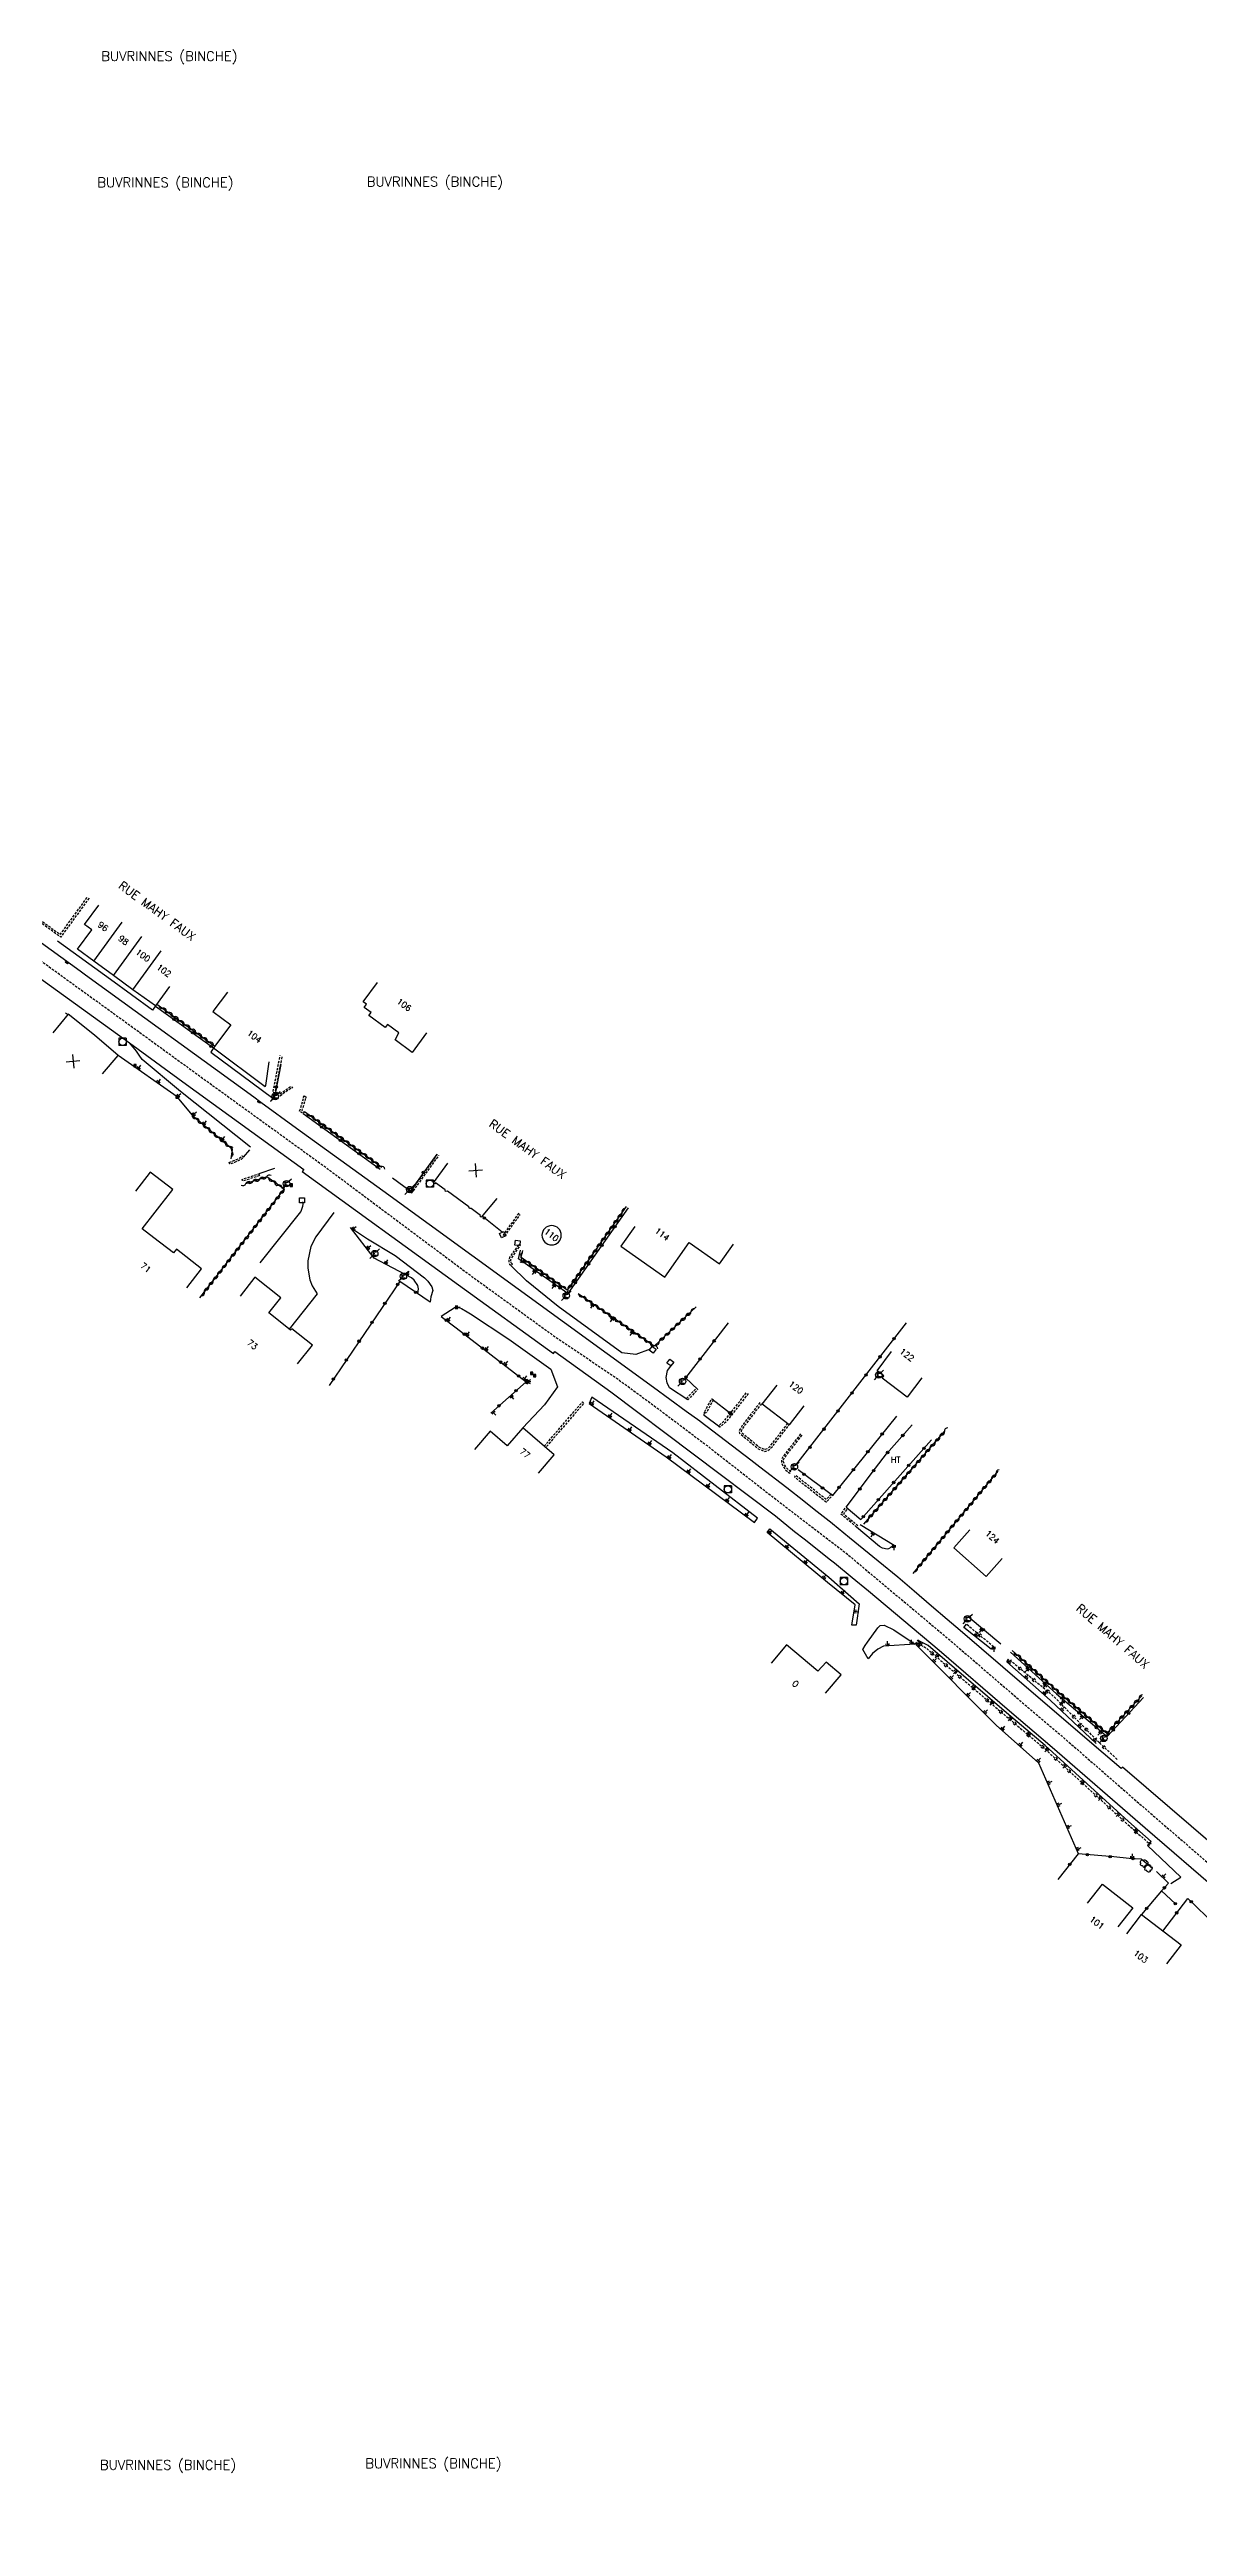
# Model space of a CAD drawing. Header units: millimetres. Extents: x 136000 to 137000, y 121000 to 122000.
# Drawn here: x 136448 to 136687, y 121000 to 121514 of the extents above; entities that cross this region are included whole.
import ezdxf
from ezdxf.enums import TextEntityAlignment as Align

# ---------------------------------------------------------------- set-up
doc = ezdxf.new("R2010")
doc.units = ezdxf.units.MM
doc.linetypes.add('DASHED', pattern=[0.75, 0.5, -0.25])
doc.layers.get('0').update_dxf_attribs({"linetype": 'CONTINUOUS'})
for name, color, linetype in [('W0001', 6, 'DASHED'), ('W0008', 7, 'CONTINUOUS'), ('W0100', 7, 'CONTINUOUS'), ('W0112', 1, 'DASHED'), ('W0211', 2, 'CONTINUOUS'), ('W0220', 5, 'DASHED'), ('W0300', 7, 'CONTINUOUS'), ('W0310', 3, 'CONTINUOUS'), ('W0322', 7, 'CONTINUOUS'), ('W0330', 7, 'CONTINUOUS'), ('W0400', 7, 'CONTINUOUS'), ('W0420', 7, 'CONTINUOUS'), ('W0471', 7, 'CONTINUOUS'), ('W0980', 7, 'CONTINUOUS'), ('W0984', 7, 'CONTINUOUS'), ('W0989', 7, 'CONTINUOUS'), ('W0991', 7, 'CONTINUOUS'), ('W1102', 7, 'CONTINUOUS')]:
    doc.layers.add(name, color=color, linetype=linetype)
doc.styles.get("Standard").update_dxf_attribs({"font": 'romans.shx', "width": 0.85})

# ---------------------------------------------------------------- blocks, each defined once
blk = doc.blocks.new('t330o')
at = {"color": 0, "linetype": 'Continuous'}
for p, q in [((0.25, -0.25), (-0.25, 0.25)), ((-0.25, -0.25), (0.25, 0.25)), ((-0.25, 0.25), (-0.25, -0.25)), ((0.25, 0.25), (-0.25, 0.25)), ((0.25, -0.25), (0.25, 0.25)), ((-0.25, -0.25), (0.25, -0.25)), ((-0.25, -0.25), (-0.25, -0.25))]:
    blk.add_line(p, q, dxfattribs=at)
blk = doc.blocks.new('T420')
for p, q in [((0.75, 0.75), (-0.75, 0.75)), ((-0.75, 0.75), (-0.75, -0.75)), ((0.75, 0.75), (0.75, -0.75)), ((0.75, -0.75), (-0.75, -0.75))]:
    blk.add_line(p, q)
blk.add_ellipse((0, 0), major_axis=(-0.53, 0.53), ratio=1, start_param=3.926991, end_param=10.210176)
blk = doc.blocks.new('T400')
for p, q in [((-0.15, 0.3), (0.15, 0.3)), ((-0.15, -0.25), (-0.15, 0.3)), ((-0.15, 0.15), (0.15, 0.15)), ((-0.15, 0), (0.15, 0)), ((0.15, 0.3), (0.15, -0.25)), ((-0.15, -0.15), (0.15, -0.15)), ((-0.15, -0.25), (-0.15, -0.3)), ((-0.15, -0.3), (0.15, -0.3)), ((0.15, -0.3), (0.15, -0.25))]:
    blk.add_line(p, q)
blk = doc.blocks.new('T471')
for p, q in [((-0.333334, 0.333334), (-0.333334, -0.333334)), ((-0.333334, 0.333334), (0.333334, 0.333334)), ((-0.333334, 0), (0, 0)), ((0.500001, 0.500001), (1.000002, 1.000002)), ((-0.500001, -0.500001), (-1.000002, -1.000002)), ((-0.333334, -0.333334), (0.333334, -0.333334))]:
    blk.add_line(p, q)
blk.add_ellipse((0, 0), major_axis=(0.471405, 0.471405), ratio=1, start_param=5.4977871438, end_param=11.780972451)
blk = doc.blocks.new('t112o')
at = {"color": 0, "linetype": 'Continuous'}
for p, q in [((-0.5, 0.5), (0.5, 0.5)), ((-0.5, -0.5), (-0.5, 0.5)), ((0.5, 0.5), (0.5, -0.5)), ((0.5, -0.5), (-0.5, -0.5))]:
    blk.add_line(p, q, dxfattribs=at)
blk = doc.blocks.new('T300')
for p, q in [((-0.8, 0.51), (-0.86, 0.34)), ((-0.86, 0.34), (-0.86, 0.17)), ((-0.86, 0.17), (-0.74, 0.06)), ((-0.69, 0.63), (-0.8, 0.51)), ((-0.8, -0.06), (-0.74, 0.06)), ((-0.74, 0.06), (-0.69, 0.11)), ((-0.57, 0.69), (-0.69, 0.63)), ((-0.46, 0.69), (-0.57, 0.69)), ((-0.29, 0.63), (-0.46, 0.69)), ((-0.29, 0.63), (-0.17, 0.74)), ((-0.23, 0.57), (-0.29, 0.63)), ((-0.17, 0.74), (-0.06, 0.8)), ((-0.06, 0.8), (0.06, 0.8)), ((0.06, 0.8), (0.23, 0.74)), ((0.23, 0.74), (0.34, 0.63)), ((0.34, 0.63), (0.4, 0.51)), ((0.46, 0.46), (0.34, 0.46)), ((0.4, 0.51), (0.4, 0.46)), ((0.57, 0.4), (0.46, 0.46)), ((0.57, 0.4), (0.69, 0.29)), ((0.69, 0.29), (0.74, 0.17)), ((0.74, 0.06), (0.69, -0.17)), ((0.74, 0.17), (0.74, 0.06)), ((-0.8, -0.17), (-0.8, -0.06)), ((-0.8, -0.23), (-0.8, -0.17)), ((-0.74, -0.34), (-0.8, -0.23)), ((-0.69, -0.4), (-0.74, -0.34)), ((-0.51, -0.46), (-0.69, -0.4)), ((-0.4, -0.46), (-0.51, -0.46)), ((-0.4, -0.46), (-0.34, -0.46)), ((-0.34, -0.46), (-0.34, -0.4)), ((-0.34, -0.51), (-0.34, -0.46)), ((-0.29, -0.63), (-0.34, -0.51)), ((-0.17, -0.74), (-0.29, -0.63)), ((-0.06, -0.8), (-0.17, -0.74)), ((0.06, -0.8), (-0.06, -0.8)), ((0.17, -0.74), (0.06, -0.8)), ((0.23, -0.69), (0.17, -0.74)), ((0.29, -0.46), (0.23, -0.46)), ((0.29, -0.63), (0.23, -0.69)), ((0.46, -0.4), (0.29, -0.46)), ((0.34, -0.51), (0.29, -0.63)), ((0.34, -0.51), (0.34, -0.46)), ((0.57, -0.34), (0.46, -0.4)), ((0.63, -0.29), (0.57, -0.34)), ((0.69, -0.17), (0.63, -0.29))]:
    blk.add_line(p, q)
blk = doc.blocks.new('t211o')
at = {"color": 0, "linetype": 'Continuous'}
for p, q in [((-0.29, 0.5), (-0.29, 0)), ((0, 1), (0, 0)), ((0.29, 0.5), (0.29, 0))]:
    blk.add_line(p, q, dxfattribs=at)
blk = doc.blocks.new('t991o')
at = {"color": 0, "linetype": 'Continuous'}
for p, q in [((-1, 1), (1, -1)), ((-1, -1), (1, 1))]:
    blk.add_line(p, q, dxfattribs=at)
blk = doc.blocks.new('t322o')
at = {"color": 0, "linetype": 'Continuous'}
for radius in [0.25, 0.15]:
    blk.add_circle((0, 0), radius, dxfattribs=at)
blk = doc.blocks.new('t310o')
at = {"color": 0, "linetype": 'Continuous'}
for centre, start, end in [((-0.5, 0.38), 216.8699, 323.1304), ((0.5, -0.37), 36.8699, 143.1303)]:
    blk.add_arc(centre, 0.625, start, end, dxfattribs=at)
blk = doc.blocks.new('t220o')
at = {"color": 0, "linetype": 'Continuous'}
for p, q in [((-0.25, 0.25), (0.25, 0.25)), ((-0.25, -0.25), (0.25, -0.25))]:
    blk.add_line(p, q, dxfattribs=at)

msp = doc.modelspace()

# ---------------------------------------------------------------- linework, layer by layer
at = {"layer": 'W0001', "flags": 128}
msp.add_lwpolyline([(136325.71, 121456.05), (136360.33, 121402.15), (136362.53, 121398.81), (136365.31, 121394.74), (136369.35, 121389.01), (136373.5, 121383.52), (136382.78, 121373.23), (136387.75, 121368.52), (136393.02, 121364.04), (136399.27, 121359.09), (136404.07, 121355.54), (136444.96, 121325.92), (136466.15, 121310.58), (136478, 121301.94), (136504.71, 121282.61), (136504.71, 121282.61), (136534.47, 121260.37), (136551.86, 121247.75), (136551.86, 121247.75), (136566.08, 121238.11), (136573.32, 121232.79), (136584.33, 121224.49), (136600.1, 121212.18), (136613.08, 121202.26), (136623.39, 121193.62), (136634.52, 121184.29), (136649.09, 121171.74), (136657.99, 121164.18), (136677.28, 121147.38), (136692.84, 121133.97), (136701.81, 121126.24), (136715.72, 121114.23), (136726.29, 121105.06), (136733.85, 121098.84), (136752.79, 121083.19), (136756.09, 121080.68), (136779.06, 121063.5), (136798.81, 121049.73), (136847.44, 121018.77), (136870.76, 121004.33), (136877.78, 121000)], dxfattribs=at)
at = {"layer": 'W0008', "flags": 128}
for points in [[(136694.7, 121137.01), (136670.62, 121157.73), (136670.3, 121157.4), (136664.74, 121162.21), (136645.75, 121178.48), (136636.91, 121186.09), (136635.97, 121186.88), (136634.16, 121188.39), (136630.95, 121191.16), (136627.35, 121194.27), (136623.93, 121197.14), (136619.89, 121200.48), (136613.92, 121205.37), (136610.37, 121208.22), (136610.28, 121208.3), (136606.55, 121211.25), (136604.43, 121212.93), (136600.88, 121215.71), (136595.3, 121220.03), (136593.43, 121221.46), (136582.91, 121229.47), (136582.79, 121229.57), (136580, 121231.61), (136573.2, 121236.55), (136516.99, 121277.39), (136499.06, 121290.38), (136491.67, 121295.78), (136490.2, 121296.85), (136455.22, 121322.22), (136454.12, 121323.02), (136435.98, 121336.14)], [(136469.76, 121315.81), (136469.16, 121314.93), (136460.39, 121321.28), (136449.39, 121329.3)], [(136443.19, 121323.47), (136464.37, 121308.14), (136476.23, 121299.49), (136500.57, 121281.87), (136500.26, 121281.41), (136532.69, 121257.92), (136552.4, 121243.62), (136552.73, 121244.02), (136564.32, 121235.65), (136598.55, 121209.88), (136602.51, 121206.68), (136604.49, 121205.1), (136609.98, 121200.74), (136610.76, 121200.12), (136614.48, 121197.11), (136617.86, 121194.31), (136632.56, 121181.98), (136647.13, 121169.44), (136656.02, 121161.88), (136675.3, 121145.1), (136690.87, 121131.68)], [(136466.98, 121304.71), (136466.41, 121305.57), (136465.8, 121306.4), (136465.11, 121307.28), (136464.37, 121308.14)], [(136481.83, 121307.08), (136481.23, 121306.2), (136494.12, 121296.63), (136494.62, 121297.58)], [(136488.07, 121284.42), (136489.34, 121285.92)], [(136494.46, 121282.04), (136491.25, 121280.95)], [(136491.5, 121262.45), (136499.93, 121273.06), (136500.11, 121273.37), (136500.4, 121274.23), (136500.44, 121274.55), (136500.39, 121275.1)], [(136506.81, 121272.94), (136503.05, 121267.83), (136502.04, 121265.88), (136501.39, 121262.87), (136501.39, 121261.34), (136501.81, 121258.91), (136502.29, 121257.66), (136503.37, 121256.02), (136497.56, 121248.69)]]:
    msp.add_lwpolyline(points, dxfattribs=at)
at = {"layer": 'W0100', "flags": 128}
for points in [[(136472.69, 121319.86), (136469.76, 121315.81), (136465.07, 121319.19), (136461.06, 121322.14), (136456.96, 121325.12), (136453.59, 121327.58), (136456.53, 121331.62), (136455.04, 121332.7), (136457.98, 121336.75)], [(136526.04, 121310.2), (136523.09, 121306.17), (136519.51, 121308.78), (136520.28, 121310.23), (136517.93, 121311.95), (136517.48, 121311.33), (136514.05, 121313.81), (136514.55, 121314.48), (136513.13, 121315.51), (136513.61, 121316.16), (136512.93, 121316.66), (136515.89, 121320.69)], [(136484.7, 121318.66), (136481.71, 121314.65), (136485.42, 121311.88), (136481.83, 121307.08), (136481.83, 121307.08), (136492.54, 121299.07), (136492.66, 121299.26), (136493.36, 121304.22)], [(136458.78, 121301.73), (136462.02, 121305.54), (136457.1, 121309.71), (136451.61, 121314.14), (136448.47, 121310.25)], [(136476.29, 121257.29), (136479.35, 121261.24), (136474.13, 121265.29), (136473.52, 121264.5), (136469.45, 121267.65), (136467.03, 121269.53), (136469.71, 121272.98), (136473.39, 121277.67), (136468.67, 121281.32), (136465.61, 121277.36)], [(136540.65, 121275.79), (136537.44, 121271.95), (136537.18, 121272.15), (136537.3, 121272.32), (136535.31, 121273.76), (136534.96, 121273.74), (136534.87, 121274.08), (136530.39, 121277.32), (136530.02, 121277.29), (136529.93, 121277.65), (136527.93, 121279.07), (136527.8, 121278.89), (136527.53, 121279.08), (136530.46, 121283.13)], [(136569.29, 121270), (136566.41, 121265.92), (136575.55, 121259.46), (136575.55, 121259.46), (136580.62, 121266.65), (136586.9, 121262.22), (136589.79, 121266.3)], [(136499.25, 121241.47), (136502.36, 121245.39), (136498.08, 121248.78), (136497.83, 121248.48), (136495.99, 121249.93), (136493.33, 121252.05), (136495.82, 121255.2), (136490.43, 121259.48), (136487.32, 121255.56)], [(136628.9, 121238.55), (136625.88, 121234.56), (136620.67, 121238.49), (136621.05, 121238.98), (136619.63, 121240.05), (136622.65, 121244.04)], [(136604.41, 121232.73), (136601.34, 121228.78), (136595.79, 121233.08), (136598.86, 121237.03)], [(136549.33, 121218.77), (136552.59, 121222.56), (136546.06, 121228.17), (136542.84, 121224.42), (136539.25, 121227.51), (136535.99, 121223.72)], [(136638.89, 121206.98), (136635.58, 121203.23), (136642.32, 121197.28), (136645.63, 121201.04)], [(136608.92, 121173.07), (136612.15, 121176.89), (136609.03, 121179.53), (136607.32, 121177.67), (136600.85, 121183.11), (136597.63, 121179.29)], [(136663.35, 121129.49), (136666.45, 121133.42), (136672.73, 121128.46), (136669.64, 121124.54)], [(136671.49, 121123.11), (136674.52, 121127.09), (136682.76, 121120.81), (136679.73, 121116.83)]]:
    msp.add_lwpolyline(points, dxfattribs=at)
at = {"layer": 'W0112', "flags": 128}
for points in [[(136455.97, 121338.21), (136450.08, 121330.1), (136445.31, 121333.55), (136445.55, 121333.87), (136449.99, 121330.66), (136455.65, 121338.44)], [(136496, 121305.23), (136494.57, 121297.76), (136494.17, 121297.83), (136495.64, 121305.49)], [(136528.31, 121284.99), (136522.69, 121277.23), (136523.02, 121276.99), (136528.64, 121284.76)], [(136545.21, 121272.75), (136541.95, 121268.25), (136542.27, 121268.01), (136545.54, 121272.52)], [(136550.5, 121224.36), (136558.44, 121233.6), (136558.75, 121233.34), (136550.8, 121224.1)], [(136592.88, 121235.33), (136589.41, 121230.85), (136588.23, 121229.39), (136587, 121228.34), (136586.74, 121228.65), (136587.94, 121229.67), (136589.1, 121231.1), (136592.56, 121235.58)], [(136595.31, 121233.45), (136591.63, 121228.7), (136590.98, 121227.6), (136591.08, 121227.08), (136594.95, 121223.84), (136596.31, 121223.28), (136597.18, 121223.59), (136597.86, 121224.27), (136601.35, 121228.77)], [(136595.63, 121233.2), (136591.97, 121228.48), (136591.4, 121227.52), (136591.44, 121227.29), (136595.15, 121224.19), (136596.32, 121223.71), (136596.96, 121223.94), (136597.56, 121224.54), (136601.03, 121229.02)], [(136603.74, 121226.92), (136600.21, 121222.38), (136599.81, 121221.73), (136599.76, 121221.16), (136599.86, 121220.82), (136600.09, 121220.27), (136600.64, 121219.45), (136601.5, 121218.74), (136601.71, 121219.07), (136600.94, 121219.72), (136600.46, 121220.44), (136600.24, 121220.96), (136600.16, 121221.24), (136600.18, 121221.59), (136600.52, 121222.11), (136604.05, 121226.68)], [(136615.39, 121207.57), (136612.13, 121210.25), (136613.2, 121211.71), (136613.52, 121211.47), (136612.68, 121210.32), (136615.65, 121207.88)]]:
    msp.add_lwpolyline(points, dxfattribs=at)
for points in [[(136494.96, 121297.89), (136495.51, 121297.5), (136497.87, 121299.14), (136498.22, 121298.92), (136498.01, 121298.58), (136497.88, 121298.66), (136495.5, 121297.01), (136494.73, 121297.57)], [(136500.71, 121297.14), (136501.05, 121296.89), (136500.17, 121294.15), (136500.68, 121293.78), (136500.45, 121293.45), (136499.7, 121293.99), (136500.58, 121296.74), (136500.47, 121296.82)], [(136485.05, 121283.33), (136485.67, 121283.55), (136486.05, 121283.7), (136486.62, 121283.93), (136487.07, 121284.11), (136487.29, 121284.24), (136487.78, 121284.69), (136488.07, 121284.42), (136487.54, 121283.93), (136487.23, 121283.75), (136486.77, 121283.56), (136486.19, 121283.33), (136485.8, 121283.18), (136485.18, 121282.96)], [(136491.37, 121280.57), (136487.9, 121279.42), (136487.78, 121279.8), (136491.25, 121280.95)], [(136543.88, 121262.2), (136543.63, 121262.44), (136543.57, 121262.57), (136543.55, 121263.14), (136543.63, 121263.35), (136545.58, 121266.12), (136545.25, 121266.35), (136543.3, 121263.59), (136543.15, 121263.19), (136543.18, 121262.49), (136543.31, 121262.2), (136543.66, 121261.87)], [(136580.03, 121234.27), (136580.57, 121234.84), (136582.11, 121236.43), (136582.4, 121236.15), (136580.86, 121234.57), (136580.32, 121234)], [(136585.63, 121234.03), (136584.13, 121231.23), (136583.77, 121231.42), (136585.28, 121234.22)], [(136610.1, 121214.42), (136609.08, 121213.3), (136602.7, 121218.32), (136602.45, 121218), (136609.12, 121212.76), (136610.4, 121214.15)], [(136628.3, 121183.97), (136628.11, 121184.1), (136627.54, 121183.24), (136627.74, 121183.11)]]:
    msp.add_lwpolyline(points, close=True, dxfattribs=at)
at = {"layer": 'W0211', "flags": 128}
for points in [[(136477.8, 121292.73), (136474.24, 121296.91), (136462.02, 121305.54)], [(136474.98, 121298.01), (136466.97, 121304.72)], [(136489.48, 121286.45), (136474.96, 121298.02)], [(136524.25, 121256.02), (136524.4, 121257.07), (136524.23, 121257.75), (136523.48, 121258.86), (136522.94, 121259.31), (136515.18, 121263.46), (136510.26, 121269.79), (136513.83, 121267.44), (136519.53, 121263.97), (136525.64, 121259.31), (136526.36, 121258.62), (136527.19, 121257.49), (136527.35, 121256.71), (136526.93, 121255.4)], [(136572.5, 121244.56), (136569.53, 121243.4), (136566.65, 121243.76), (136553.38, 121253.4), (136546.83, 121258.69), (136543.66, 121261.86)], [(136532.03, 121253.16), (136532.98, 121253.1), (136533.35, 121252.98), (136534.53, 121252.29), (136535.22, 121251.85), (136543.15, 121246.57), (136551.87, 121240.34), (136553.29, 121236.68), (136550.57, 121232.98), (136546.06, 121228.17)], [(136580.32, 121234), (136576.54, 121236.49), (136576.01, 121237.5), (136575.82, 121238.63), (136576.12, 121240.08), (136576.98, 121241.28)], [(136587, 121228.34), (136583.75, 121230.73), (136583.77, 121231.42)], [(136616.13, 121208.11), (136623.16, 121203.81), (136622.52, 121203.33), (136622.03, 121203.06), (136621.72, 121203.01), (136620.78, 121203.19), (136620.12, 121203.56), (136615.39, 121207.57)], [(136627.54, 121183.24), (136620.99, 121182.81), (136619.76, 121182.19), (136618.67, 121181.29), (136617.8, 121180.18), (136616.7, 121182.17), (136617.18, 121182.96), (136617.66, 121183.7), (136619.79, 121186.65), (136620.28, 121187.1), (136621.08, 121187.2), (136623.13, 121186.22), (136627.57, 121183.23)], [(136643.87, 121182.69), (136643.36, 121182.24), (136637.64, 121186.74), (136638.18, 121187.39)], [(136627.74, 121183.11), (136644.35, 121166.45), (136653.16, 121158.59), (136661.41, 121139.77)], [(136680.64, 121133.54), (136682.7, 121134.86), (136675.83, 121141.41), (136676.22, 121141.77), (136676.56, 121142.25), (136671.88, 121146.45), (136654.56, 121162.19), (136646.53, 121169), (136630.24, 121182.97), (136628.3, 121183.97)], [(136665.13, 121162.62), (136655.59, 121171.62), (136646.55, 121179.57), (136646.91, 121180.16)]]:
    msp.add_lwpolyline(points, dxfattribs=at)
for points in [[(136594.82, 121209.41), (136577.23, 121222.98), (136560.36, 121234.58), (136559.83, 121233.25), (136575.86, 121222.19), (136594.14, 121208.51)], [(136614.36, 121187.19), (136615.07, 121191.4), (136609.36, 121196.09), (136596.83, 121206.46), (136597.36, 121207.23), (136609.64, 121197.18), (136615.91, 121191.64), (136615.3, 121187.21)]]:
    msp.add_lwpolyline(points, close=True, dxfattribs=at)
at = {"layer": 'W0220', "flags": 128}
for points in [[(136643.87, 121182.69), (136638.18, 121187.39)], [(136628.04, 121183.51), (136629.83, 121182.43), (136646.11, 121168.57), (136654.19, 121161.76), (136671.66, 121145.85), (136676.22, 121141.77)], [(136665.73, 121162.85), (136656.5, 121172.23), (136646.91, 121180.16)], [(136669.49, 121159.33), (136665.75, 121162.8)]]:
    msp.add_lwpolyline(points, dxfattribs=at)
at = {"layer": 'W0310', "flags": 128}
for points in [[(136470.05, 121316.21), (136482.12, 121307.48)], [(136485.51, 121284.04), (136485.77, 121286), (136477.8, 121292.73)], [(136500.74, 121293.86), (136516.75, 121282.32)], [(136479.01, 121255.19), (136496.49, 121277.73), (136492.86, 121280.29), (136488.46, 121278.9)], [(136567.54, 121274.15), (136555.28, 121256.77), (136545.74, 121263.54), (136546.07, 121265.01)], [(136582.06, 121253.3), (136573.36, 121245.14), (136557.56, 121256.05)], [(136616.88, 121208.21), (136633.66, 121227.42)], [(136627.1, 121197.92), (136644.75, 121219.17)], [(136647.7, 121181.95), (136657.23, 121173.34), (136667.36, 121164.74), (136674.59, 121172.55)]]:
    msp.add_lwpolyline(points, dxfattribs=at)
at = {"layer": 'W0322', "flags": 128}
for points in [[(136469.76, 121315.8), (136481.83, 121307.08)], [(136451.52, 121314.03), (136451.06, 121314.32)], [(136495.78, 121303.67), (136494.62, 121297.58)], [(136500.45, 121293.45), (136516.46, 121281.91)], [(136528.22, 121285.06), (136522.65, 121277.37), (136518.97, 121280.05)], [(136567.94, 121273.86), (136555.4, 121256.07), (136545.18, 121263.32), (136545.58, 121265.12)], [(136541.8, 121268.8), (136537.6, 121272.13)], [(136526.93, 121255.4), (136526.81, 121254.29), (136520.48, 121258.59), (136505.82, 121237)], [(136532.03, 121253.16), (136529.12, 121251.34), (136532.22, 121248.95), (136546.75, 121237.73), (136539.39, 121231.26)], [(136588.7, 121250), (136579.86, 121238.58), (136582.4, 121236.15)], [(136602.79, 121220.4), (136625.72, 121250)], [(136585.28, 121234.22), (136589.25, 121231.16)], [(136623.68, 121230.6), (136610.4, 121214.15), (136603.22, 121219.46)], [(136613.2, 121211.71), (136619.28, 121219.8), (136621.56, 121222.77), (136626.95, 121228.81)], [(136613.21, 121211.71), (136616.25, 121209.15), (136630.95, 121225.72)], [(136645.36, 121183.26), (136638.55, 121188.9)], [(136647.36, 121181.58), (136656.9, 121172.97), (136667.4, 121164.05), (136674.95, 121172.21)], [(136676.83, 121136.65), (136676.83, 121136.66), (136674.48, 121138.59), (136672.02, 121138.76), (136668.83, 121139.05), (136661.42, 121139.73), (136657.18, 121134.35)], [(136677.65, 121136.04), (136680.15, 121133.58), (136678.73, 121132), (136681.58, 121129.35)], [(136678.73, 121132), (136674.52, 121127.09)], [(136679, 121123.67), (136684.17, 121130.46), (136689.95, 121124.92)]]:
    msp.add_lwpolyline(points, dxfattribs=at)
at = {"layer": 'W1102', "flags": 128}
for points in [[(136456.96, 121325.12), (136462.84, 121333.21)], [(136461.06, 121322.14), (136466.96, 121330.22)], [(136465.07, 121319.19), (136470.96, 121327.28)]]:
    msp.add_lwpolyline(points, dxfattribs=at)
msp.add_lwpolyline([(136554.04, 121268.18), (136554.01, 121268.57), (136553.89, 121268.95), (136553.71, 121269.29), (136553.46, 121269.6), (136553.16, 121269.85), (136552.81, 121270.03), (136552.43, 121270.14), (136552.04, 121270.18), (136551.65, 121270.14), (136551.28, 121270.03), (136550.93, 121269.85), (136550.63, 121269.6), (136550.38, 121269.29), (136550.2, 121268.95), (136550.08, 121268.57), (136550.04, 121268.18), (136550.08, 121267.79), (136550.2, 121267.42), (136550.38, 121267.07), (136550.63, 121266.77), (136550.93, 121266.52), (136551.28, 121266.34), (136551.65, 121266.22), (136552.04, 121266.18), (136552.43, 121266.22), (136552.81, 121266.34), (136553.16, 121266.52), (136553.46, 121266.77), (136553.71, 121267.07), (136553.89, 121267.42), (136554.01, 121267.79)], close=True, dxfattribs=at)

# ---------------------------------------------------------------- block references
at = {"layer": 'W0112'}
for p, rotation in [((136500.19, 121275.44), 89.27587585208913), ((136541.88, 121268.3), 24.37127833937532), ((136544.98, 121266.58), 353.6920408524365), ((136573.03, 121244.41), 323.2781208599658), ((136576.7, 121241.74), 322.8165279030181)]:
    msp.add_blockref('t112o', p, dxfattribs=dict(at, rotation=rotation))
at = {"layer": 'W0211'}
for p, rotation in [((136466.07, 121302.68), 324.7500159814672), ((136470.16, 121299.79), 324.7500159814768), ((136474.24, 121296.91), 310.4913195002757), ((136477.49, 121293.1), 310.4913195000252), ((136479.64, 121291.18), 319.7961620091154), ((136483.46, 121287.95), 319.7961620091046), ((136510.64, 121269.3), 307.8934532871198), ((136513.72, 121265.35), 307.8934532872031), ((136517.49, 121262.23), 331.8183365553379), ((136521.89, 121259.87), 331.8183365553379), ((136548.68, 121260.84), 144.6291753001038), ((136532.03, 121253.16), 270), ((136552.76, 121257.95), 144.6291753001105), ((136560.72, 121253.87), 145.3693334651706), ((136530.35, 121250.39), 322.3330655288083), ((136534.31, 121247.33), 322.3330655291624), ((136564.84, 121251.03), 145.3693334651706), ((136568.95, 121248.19), 145.3693334651869), ((136538.27, 121244.28), 322.333065529026), ((136542.23, 121241.22), 322.3330655290988), ((136546.18, 121238.17), 322.333065529159), ((136546.75, 121237.73), 297.0777472864393), ((136546.75, 121237.73), 246.5671108011655), ((136546.75, 121237.73), 271.8224290438148), ((136543.54, 121234.9), 221.3117925583578), ((136560.23, 121232.98), 325.4056348800859), ((136539.78, 121231.6), 221.3117925583578), ((136563.95, 121230.41), 325.4056348800885), ((136568.06, 121227.57), 325.4056348801023), ((136572.18, 121224.73), 325.405634880079), ((136576.28, 121221.88), 323.1954939659917), ((136580.29, 121218.88), 323.1954939659917), ((136584.29, 121215.89), 323.195493965975), ((136588.3, 121212.89), 323.1954939659917), ((136592.3, 121209.89), 323.1954939659984), ((136597.16, 121206.19), 320.3956247461302), ((136600.68, 121203.27), 320.3956247461473), ((136618.9, 121206.42), 148.5455299327313), ((136623.16, 121203.81), 182.9484181069695), ((136604.54, 121200.08), 320.3956247461473), ((136608.39, 121196.89), 320.3956247461473), ((136612.25, 121193.72), 320.5769329845123), ((136614.84, 121190.06), 260.4904757105301), ((136641.51, 121186.45), 140.321244094247), ((136621.79, 121182.87), 3.768694679034957), ((136626.78, 121183.19), 3.768694677781621), ((136628.04, 121182.81), 314.8995826725883), ((136628.82, 121183.7), 152.8165911903079), ((136632.38, 121181.14), 139.3898641417761), ((136639.96, 121184.91), 321.8196353520365), ((136643.87, 121182.69), 182.9484181069704), ((136631.27, 121179.57), 314.8995826725529), ((136634.8, 121176.03), 314.8995826725529), ((136636.18, 121177.88), 139.3898641417933), ((136646.88, 121179.28), 318.6645373597361), ((136651.07, 121178.23), 137.8982721930577), ((136650.42, 121176.16), 318.6645373597063), ((136638.33, 121172.49), 314.8995826725707), ((136639.98, 121174.63), 139.3898641417698), ((136643.77, 121171.37), 139.3898641418168), ((136654.78, 121174.88), 137.8982721930751), ((136654.18, 121172.86), 318.6645373597188), ((136658.54, 121171.57), 139.6700192369332), ((136641.86, 121168.94), 314.8995826725707), ((136645.45, 121165.47), 318.2538323525513), ((136647.57, 121168.12), 139.6621181441565), ((136657.86, 121169.48), 316.6710029014455), ((136661.5, 121166.05), 316.6710029014569), ((136662.35, 121168.34), 139.6700192369396), ((136649.18, 121162.14), 318.2538323525403), ((136651.39, 121164.88), 139.6621181441457), ((136655.18, 121161.62), 137.7441385697661), ((136664.62, 121163.1), 316.6710029014865), ((136666.16, 121165.1), 139.6700192369396), ((136652.91, 121158.81), 318.2538323525575), ((136658.88, 121158.26), 137.7441385697488), ((136655.03, 121154.31), 293.6793606998592), ((136657.04, 121149.73), 293.6793606998592), ((136662.58, 121154.9), 137.7441385697426), ((136666.28, 121151.54), 137.7441385697661), ((136659.05, 121145.15), 293.6793606998592), ((136669.98, 121148.17), 137.7441385697426), ((136661.06, 121140.57), 293.6793606998745), ((136673.7, 121144.82), 138.1085061461058), ((136672.54, 121138.72), 356.2134987974334), ((136678.9, 121134.81), 315.4739309995696)]:
    msp.add_blockref('t211o', p, dxfattribs=dict(at, rotation=rotation))
at = {"layer": 'W0220'}
for p, rotation in [((136631.09, 121181.35), 319.6012809405818), ((136640.98, 121185.08), 140.4183762037215), ((136633.95, 121178.92), 319.6012809405818), ((136636.81, 121176.49), 319.6012809405818), ((136649.3, 121178.18), 140.4322547094185), ((136652.19, 121175.8), 140.4322547094185), ((136639.66, 121174.06), 319.6012809405818), ((136642.52, 121171.63), 319.6012809405818), ((136655.08, 121173.41), 140.4322547094185), ((136657.84, 121170.87), 134.532864893099), ((136645.37, 121169.2), 319.6012809405818), ((136648.24, 121166.78), 319.8302183118832), ((136660.47, 121168.2), 134.532864893099), ((136663.1, 121165.53), 134.532864893099), ((136651.1, 121164.36), 319.8302183118832), ((136653.97, 121161.94), 319.8302183118832), ((136666.74, 121161.88), 137.0870045682893), ((136656.75, 121159.42), 317.6819004739968), ((136659.52, 121156.9), 317.6819004739968), ((136662.29, 121154.37), 317.6819004739968), ((136665.07, 121151.85), 317.6819004739968), ((136667.84, 121149.32), 317.6819004739968), ((136670.61, 121146.8), 317.6819004739968), ((136673.4, 121144.29), 318.1930076930541), ((136676.19, 121141.79), 318.1930076930541)]:
    msp.add_blockref('t220o', p, dxfattribs=dict(at, rotation=rotation))
at = {"layer": 'W0300'}
for p in [(136675.16, 121137.68), (136676.03, 121136.68)]:
    msp.add_blockref('T300', p, dxfattribs=at)
at = {"layer": 'W0310'}
for p, rotation in [((136471.27, 121315.33), 324.1203608204676), ((136472.48, 121314.45), 324.1203608204676), ((136473.7, 121313.57), 324.1203608204676), ((136474.91, 121312.69), 324.1203608204676), ((136476.13, 121311.81), 324.1203608204676), ((136477.34, 121310.94), 324.1203608204676), ((136478.56, 121310.06), 324.1203608204676), ((136479.77, 121309.18), 324.1203608204676), ((136480.99, 121308.3), 324.1203608204676), ((136478.12, 121292.47), 139.7961620090428), ((136479.26, 121291.5), 139.7961620090428), ((136480.41, 121290.53), 139.7961620090428), ((136481.55, 121289.56), 139.7961620090428), ((136482.7, 121288.59), 139.7961620090428), ((136501.96, 121292.98), 324.2082784391299), ((136503.18, 121292.1), 324.2082784391299), ((136504.39, 121291.23), 324.2082784391299), ((136505.61, 121290.35), 324.2082784391299), ((136506.83, 121289.47), 324.2082784391299), ((136508.04, 121288.6), 324.2082784391299), ((136483.85, 121287.63), 139.7961620090428), ((136484.99, 121286.66), 139.7961620090428), ((136485.7, 121285.52), 82.37758928798286), ((136509.26, 121287.72), 324.2082784391299), ((136510.48, 121286.84), 324.2082784391299), ((136511.69, 121285.96), 324.2082784391299), ((136512.91, 121285.09), 324.2082784391299), ((136514.13, 121284.21), 324.2082784391299), ((136515.34, 121283.33), 324.2082784391299), ((136488.54, 121278.92), 197.6181391564321), ((136489.97, 121279.38), 197.6181391564321), ((136491.4, 121279.83), 197.6181391564321), ((136492.83, 121280.29), 197.6181391564321), ((136494.06, 121279.44), 144.8005707744719), ((136495.29, 121278.58), 144.8005707744719), ((136516.56, 121282.46), 324.2082784391299), ((136492.79, 121272.97), 52.20702011444838), ((136493.71, 121274.15), 52.20702011444838), ((136494.63, 121275.34), 52.20702011444838), ((136495.55, 121276.52), 52.20702011444838), ((136496.47, 121277.71), 52.20702011444838), ((136566.67, 121272.92), 234.7967161763999), ((136489.12, 121268.22), 52.20702011444838), ((136490.04, 121269.41), 52.20702011444838), ((136490.96, 121270.6), 52.20702011444838), ((136491.87, 121271.78), 52.20702011444838), ((136563.21, 121268.02), 234.7967161763999), ((136564.08, 121269.25), 234.7967161763999), ((136564.94, 121270.47), 234.7967161763999), ((136565.81, 121271.7), 234.7967161763999), ((136485.44, 121263.48), 52.20702011444838), ((136486.36, 121264.67), 52.20702011444838), ((136487.28, 121265.85), 52.20702011444838), ((136488.2, 121267.04), 52.20702011444838), ((136545.75, 121263.58), 77.57779334435587), ((136546.93, 121262.7), 144.6291753003823), ((136559.75, 121263.12), 234.7967161763999), ((136560.62, 121264.34), 234.7967161763999), ((136561.48, 121265.57), 234.7967161763999), ((136562.35, 121266.79), 234.7967161763999), ((136480.84, 121257.56), 52.20702011444838), ((136481.76, 121258.74), 52.20702011444838), ((136482.68, 121259.93), 52.20702011444838), ((136483.6, 121261.11), 52.20702011444838), ((136484.52, 121262.3), 52.20702011444838), ((136548.15, 121261.83), 144.6291753003823), ((136549.38, 121260.96), 144.6291753003823), ((136550.6, 121260.09), 144.6291753003823), ((136551.82, 121259.22), 144.6291753003823), ((136553.05, 121258.36), 144.6291753003823), ((136556.29, 121258.22), 234.7967161763999), ((136557.16, 121259.44), 234.7967161763999), ((136558.02, 121260.67), 234.7967161763999), ((136558.89, 121261.89), 234.7967161763999), ((136479.92, 121256.37), 52.20702011444838), ((136554.27, 121257.49), 144.6291753003823), ((136555.43, 121256.99), 234.7967161763999), ((136558.48, 121255.41), 145.3693334651953), ((136559.72, 121254.56), 145.3693334651953), ((136560.95, 121253.71), 145.3693334651953), ((136562.19, 121252.86), 145.3693334651953), ((136563.42, 121252.01), 145.3693334651953), ((136564.66, 121251.15), 145.3693334651953), ((136565.89, 121250.3), 145.3693334651953), ((136567.12, 121249.45), 145.3693334651953), ((136568.36, 121248.6), 145.3693334651953), ((136569.59, 121247.74), 145.3693334651953), ((136576.59, 121248.17), 223.1444386496536), ((136577.68, 121249.19), 223.1444386496536), ((136578.78, 121250.22), 223.1444386496536), ((136579.87, 121251.24), 223.1444386496536), ((136580.96, 121252.27), 223.1444386496536), ((136570.83, 121246.89), 145.3693334651953), ((136572.06, 121246.04), 145.3693334651953), ((136573.3, 121245.19), 145.3693334651953), ((136574.4, 121246.12), 223.1444386496536), ((136575.49, 121247.14), 223.1444386496536), ((136633.66, 121227.41), 48.84789908218826), ((136628.72, 121221.76), 48.84789908218826), ((136629.71, 121222.89), 48.84789908218826), ((136630.69, 121224.02), 48.84789908218826), ((136631.68, 121225.15), 48.84789908218826), ((136632.67, 121226.28), 48.84789908218826), ((136624.77, 121217.24), 48.84789908218826), ((136625.76, 121218.37), 48.84789908218826), ((136626.75, 121219.5), 48.84789908218826), ((136627.73, 121220.63), 48.84789908218826), ((136642.43, 121216.38), 50.27833578885526), ((136643.39, 121217.54), 50.27833578885526), ((136644.35, 121218.69), 50.27833578885526), ((136619.84, 121211.6), 48.84789908218826), ((136620.82, 121212.73), 48.84789908218826), ((136621.81, 121213.86), 48.84789908218826), ((136622.8, 121214.98), 48.84789908218826), ((136623.78, 121216.11), 48.84789908218826), ((136638.6, 121211.77), 50.27833578885526), ((136639.56, 121212.92), 50.27833578885526), ((136640.52, 121214.08), 50.27833578885526), ((136641.47, 121215.23), 50.27833578885526), ((136617.86, 121209.34), 48.84789908218826), ((136618.85, 121210.47), 48.84789908218826), ((136633.81, 121206), 50.27833578885526), ((136634.76, 121207.15), 50.27833578885526), ((136635.72, 121208.31), 50.27833578885526), ((136636.68, 121209.46), 50.27833578885526), ((136637.64, 121210.61), 50.27833578885526), ((136629.97, 121201.38), 50.27833578885526), ((136630.93, 121202.54), 50.27833578885526), ((136631.89, 121203.69), 50.27833578885526), ((136632.85, 121204.85), 50.27833578885526), ((136628.05, 121199.08), 50.27833578885526), ((136629.01, 121200.23), 50.27833578885526), ((136648.81, 121180.95), 317.8982721927079), ((136649.92, 121179.94), 317.8982721927079), ((136651.03, 121178.94), 317.8982721927079), ((136652.15, 121177.93), 317.8982721927079), ((136653.26, 121176.93), 317.8982721927079), ((136654.37, 121175.92), 317.8982721927079), ((136655.49, 121174.91), 317.8982721927079), ((136656.6, 121173.91), 317.8982721927079), ((136657.73, 121172.92), 319.6700192376581), ((136658.87, 121171.95), 319.6700192376581), ((136660.01, 121170.98), 319.6700192376581), ((136673.04, 121170.88), 47.23669576388729), ((136674.06, 121171.98), 47.23669576388729), ((136661.16, 121170.01), 319.6700192376581), ((136662.3, 121169.03), 319.6700192376581), ((136663.44, 121168.06), 319.6700192376581), ((136664.59, 121167.09), 319.6700192376581), ((136665.73, 121166.12), 319.6700192376581), ((136666.87, 121165.15), 319.6700192376581), ((136667.95, 121165.37), 47.23669576388729), ((136668.96, 121166.47), 47.23669576388729), ((136669.98, 121167.57), 47.23669576388729), ((136671, 121168.67), 47.23669576388729), ((136672.02, 121169.77), 47.23669576388729)]:
    msp.add_blockref('t310o', p, dxfattribs=dict(at, rotation=rotation))
at = {"layer": 'W0322'}
for p, rotation in [((136473.61, 121313.02), 324.1203608204676), ((136477.46, 121310.24), 324.1203608204676), ((136481.3, 121307.45), 324.1203608204676), ((136494.89, 121299), 259.2246797278975), ((136504.3, 121290.68), 324.2082784391299), ((136508.16, 121287.9), 324.2082784391299), ((136512.01, 121285.12), 324.2082784391299), ((136515.86, 121282.34), 324.2082784391299), ((136525.43, 121281.22), 234.0850533786077), ((136522.64, 121277.38), 143.9855772421629), ((136538.08, 121271.75), 141.519260171892), ((136565.21, 121269.98), 234.7967161764124), ((136562.47, 121266.1), 234.7967161764124), ((136520.07, 121257.98), 235.8205214318016), ((136546.03, 121262.72), 144.6291753001772), ((136549.91, 121259.97), 144.6291753001772), ((136556.99, 121258.34), 234.7967161764124), ((136559.73, 121262.22), 234.7967161764124), ((136517.4, 121254.05), 235.8205214318016), ((136523.8, 121256.33), 145.8205214317599), ((136553.78, 121257.22), 144.6291753001772), ((136514.73, 121250.12), 235.8205214318016), ((136530.15, 121250.54), 322.3330655289905), ((136512.06, 121246.19), 235.8205214318016), ((136533.91, 121247.64), 322.3330655291005), ((136537.67, 121244.74), 322.3330655291005), ((136585.79, 121246.25), 232.2345550915198), ((136620.25, 121242.93), 52.23455509163637), ((136623.16, 121246.69), 52.23455509163637), ((136506.72, 121238.33), 235.8205214318016), ((136509.39, 121242.26), 235.8205214318016), ((136541.43, 121241.83), 322.3330655291005), ((136545.19, 121238.93), 322.3330655291005), ((136579.97, 121238.74), 232.2345550915198), ((136582.88, 121242.49), 232.2345550915198), ((136617.34, 121239.18), 52.23455509163637), ((136541.09, 121232.76), 221.3117925584137), ((136544.66, 121235.89), 221.3117925584137), ((136614.43, 121235.42), 52.23455509163637), ((136589.04, 121231.32), 322.3850238943329), ((136608.61, 121227.91), 52.23455509163637), ((136611.52, 121231.67), 52.23455509163637), ((136605.7, 121224.16), 52.23455509163637), ((136617.71, 121223.21), 231.0920913118577), ((136620.69, 121226.9), 231.0920913118577), ((136621.81, 121223.06), 48.20121517671186), ((136624.98, 121226.6), 48.20121517671186), ((136629.37, 121223.94), 48.44073491312137), ((136604.48, 121218.53), 143.516120205521), ((136614.73, 121219.51), 231.0920913118577), ((136618.9, 121219.3), 53.11054676663032), ((136623.06, 121216.83), 48.44073491312137), ((136626.22, 121220.39), 48.44073491312137), ((136608.3, 121215.7), 143.516120205521), ((136611.74, 121215.81), 231.0920913118577), ((136616.05, 121215.5), 53.11054676663032), ((136619.91, 121213.28), 48.44073491312137), ((136616.76, 121209.73), 48.44073491312137), ((136641.7, 121186.29), 140.3212440942207), ((136650.89, 121178.4), 317.8982721930238), ((136654.41, 121175.21), 317.8982721930238), ((136657.96, 121172.06), 319.6700192370199), ((136661.58, 121168.99), 319.6700192370199), ((136665.2, 121165.91), 319.6700192370199), ((136668.67, 121165.42), 47.23669576379712), ((136671.89, 121168.9), 47.23669576379712), ((136659.66, 121137.5), 231.757703456382), ((136663.32, 121139.55), 174.7564169710973), ((136668.05, 121139.12), 174.7564169710973), ((136672.79, 121138.71), 176.2134987973785), ((136679.32, 121132.65), 228.0358052832782), ((136681.57, 121129.36), 317.0284058093538), ((136684.87, 121129.78), 316.214617635575), ((136675.64, 121128.4), 229.3714863875531), ((136681.88, 121127.45), 52.70779208343571)]:
    msp.add_blockref('t322o', p, dxfattribs=dict(at, rotation=rotation))
at = {"layer": 'W0330'}
for p in [(136465.51, 121303.41), (136474.24, 121296.91), (136497.99, 121278.59), (136547.88, 121239.52), (136548.5, 121239.04), (136589.25, 121231.16)]:
    msp.add_blockref('t330o', p, dxfattribs=at)
at = {"layer": 'W0400'}
for p, rotation in [((136451.37, 121324.83), 53.65975311254901), ((136491.27, 121295.89), 234.177394805403)]:
    msp.add_blockref('T400', p, dxfattribs=dict(at, rotation=rotation))
at = {"layer": 'W0420'}
for p in [(136462.93, 121308.34), (136526.75, 121278.9), (136588.63, 121215.41), (136612.75, 121196.33)]:
    msp.add_blockref('T420', p, dxfattribs=at)
at = {"layer": 'W0471'}
for p in [(136494.63, 121296.98), (136494.65, 121297.06), (136496.98, 121278.9), (136522.57, 121277.66), (136515.31, 121264.38), (136521.26, 121259.66), (136555.08, 121255.62), (136579.23, 121237.83), (136620, 121239.18), (136602.46, 121220.09), (136638.42, 121188.51), (136666.73, 121163.69)]:
    msp.add_blockref('T471', p, dxfattribs=at)
at = {"layer": 'W0991'}
for p, rotation in [((136452.64, 121304.32), 320.4188391448818), ((136536.28, 121281.69), 318.7585101733744)]:
    msp.add_blockref('t991o', p, dxfattribs=dict(at, rotation=rotation))

# ---------------------------------------------------------------- texts
at = {"layer": 'W0980'}
for p in [(136472.65, 121512.94), (136471.83, 121486.72), (136527.8, 121486.88), (136472.38, 121012.65), (136527.49, 121012.97)]:
    msp.add_text('BUVRINNES (BINCHE)', height=2, dxfattribs=at).set_placement(p, align=Align.MIDDLE)
at = {"layer": 'W0984'}
msp.add_text('HT', height=1.25, dxfattribs=at).set_placement((136623.48, 121221.56), align=Align.MIDDLE)
at = {"layer": 'W0989'}
for rotation, p in [(323.8493, (136470.13, 121335.53)), (323.8493, (136547.07, 121286.07)), (319.2761, (136668.59, 121184.89))]:
    msp.add_text('RUE MAHY FAUX', height=1.75, rotation=rotation, dxfattribs=at).set_placement(p, align=Align.MIDDLE)
at = {"layer": 'W0991'}
for s, rotation, p in [('96', 324.1675, (136458.89, 121332.32)), ('98', 324.1675, (136463.13, 121329.46)), ('100', 324.1675, (136467.18, 121326.31)), ('102', 324.1675, (136471.52, 121323.17)), ('106', 323.8264, (136521.41, 121316.06)), ('104', 323.8264, (136490.31, 121309.48)), ('110', 322.9328, (136552.01, 121268.24)), ('114', 322.9328, (136575.01, 121268.41)), ('71', 321.5454, (136467.73, 121261.45)), ('73', 321.5454, (136489.91, 121245.47)), ('122', 322.9328, (136625.84, 121243.36)), ('120', 322.9328, (136602.8, 121236.58)), ('124', 318.6054, (136643.58, 121205.51)), ('O', 319.8841, (136602.69, 121175.02)), ('101', 322.7078, (136665.29, 121125.41)), ('103', 322.7078, (136674.4, 121118.38))]:
    msp.add_text(s, height=1.25, rotation=rotation, dxfattribs=at).set_placement(p, align=Align.MIDDLE)
msp.add_text('77', height=1.25, rotation=320.8436, dxfattribs=at).set_placement((136545.29, 121223.07))

doc.saveas('drawing.dxf')
